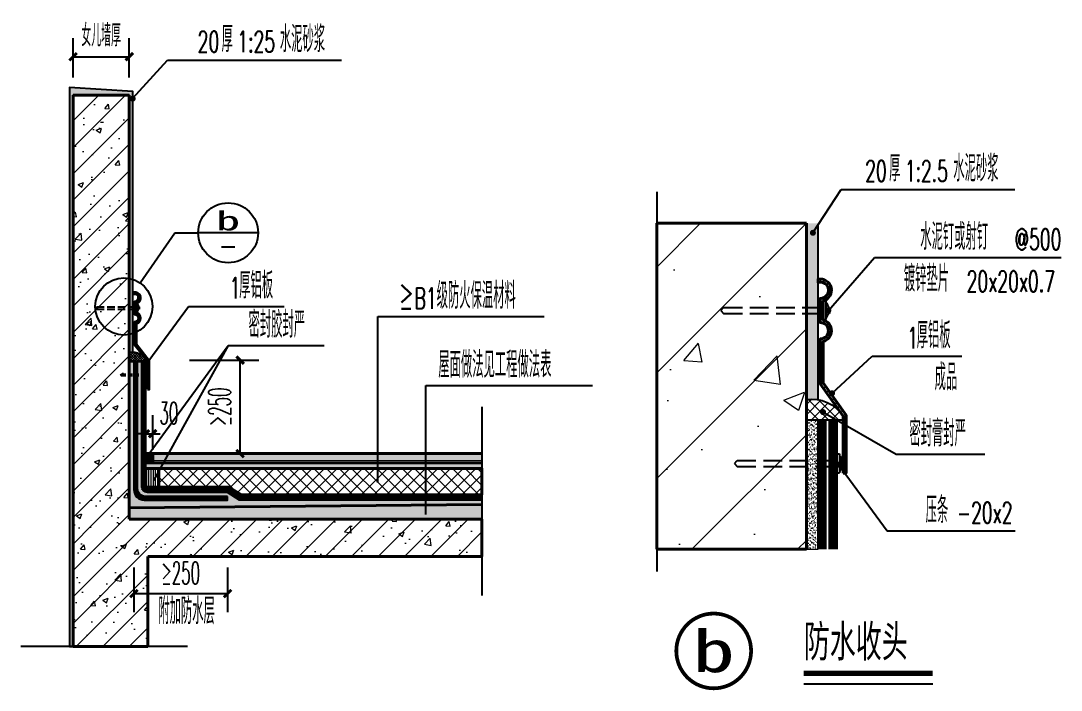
# Model space of a CAD drawing. Extents: x 27938 to 983267, y -209821 to 1628073.
# Drawn here: x 671272 to 674054, y 928945 to 930735 of the extents above; entities that cross this region are included whole.
import ezdxf
from ezdxf.enums import TextEntityAlignment as Align

# ---------------------------------------------------------------- set-up
doc = ezdxf.new("R2010")
doc.units = 0
doc.header["$LTSCALE"] = 1000
doc.header["$MEASUREMENT"] = 0
doc.linetypes.add('DASH', pattern=[0.35, 0.25, -0.1])
for name, color, linetype, lineweight in [('A-SURFACE', 6, 'Continuous', 9), ('PUB_HATCH', 8, 'Continuous', 9), ('WALL', 9, 'Continuous', 40)]:
    doc.layers.add(name, color=color, linetype=linetype, lineweight=lineweight)
for name, color, linetype in [('DIM_IDEN', 67, 'Continuous'), ('DIM_LEAD', 3, 'Continuous'), ('DIM_SYMB', 3, 'Continuous'), ('PUB_DIM', 3, 'Continuous'), ('PUB_TEXT', 4, 'Continuous'), ('SURFACE', 6, 'Continuous')]:
    doc.layers.add(name, color=color, linetype=linetype)
doc.styles.add('_TCH_DIM', font='SIMPLEX.shx', dxfattribs={"width": 0.7, "bigfont": 'GBCBIG.shx'})
doc.styles.add('_TCH_DIM_T3', font='SIMPLEX.shx', dxfattribs={"width": 0.4941176470588236, "bigfont": 'GBCBIG.shx'})
doc.styles.add('_TCH_LABEL', font='')
doc.styles.get("Standard").update_dxf_attribs({"font": 'gbenor.shx', "bigfont": 'gbcbig.shx'})
doc.styles.add('图签-黑体', font='')
doc.styles.get('_TCH_LABEL').set_extended_font_data('SimHei')
doc.styles.get('图签-黑体').set_extended_font_data('STXihei')
doc.dimstyles.new('_TCH_ARCH&&20', dxfattribs={"dimtxt": 59.5, "dimasz": 20, "dimexe": 50, "dimexo": 60, "dimgap": 25.25, "dimtad": 1, "dimdec": 0, "dimzin": 0, "dimdsep": 46, "dimtxsty": '_TCH_DIM_T3', "dimblk": 'ARCHTICK', "dimcen": 0.09, "dimclrt": 7, "dimazin": 2, "dimtfac": 1, "dimtdec": 0, "dimtix": 1, "dimtmove": 2, "dimatfit": 3, "dimfxl": 1, "dimtolj": 1, "dimtzin": 0, "dimarcsym": 0})
pattern_1 = [(37.50000000000001, (559415.0532812572, 699211.0945109413), (-0.4000078239960125, 12.23533093323356), [0, -9.652, 0, -10.795, 0, -10.31875]), (7.499999999999999, (559415.0532812572, 699211.0945109413), (11.23808207845006, 17.92062751420885), [0, -5.207000000000001, 0, -8.6995, 0, -3.33375]), (327.5, (559407.2427812573, 699211.0945109413), (19.77480925603645, 0.03592961696364028), [0, -3.175, 0, -11.43, 0, -14.9225]), (317.5, (559407.2427812573, 699211.0945109413), (19.08891131180743, 5.573233081430404), [0, -1.5875, 0, -7.492999999999999, 0, -8.5725])]
pattern_2 = [(45, (552469.4869176573, 761673.5687418485), (-35.35533905932737, 35.35533905932738), []), (49.99999999999999, (552469.4869176573, 761673.5687418485), (143.4520365201507, -12.55042699651902), [15, -165]), (355, (552469.4869176573, 761673.5687418485), (-27.7502667226, 150.4384267400024), [12, -132]), (100.4514, (552481.4412536573, 761672.5228738484), (115.7018763428043, 137.8879084121907), [12.74803799999998, -140.2284223999997]), (46.18420000000002, (552469.4869176573, 761713.5687418485), (213.4482097251289, -33.10380286580362), [22.49999999999995, -247.4999999999996]), (96.6356, (552487.2742666573, 761710.8100804484), (186.9325411097407, 194.8235741800883), [19.1220576, -210.3426]), (351.1842, (552469.4869176573, 761713.5687418485), (186.9323890267254, 194.8237201850649), [18, -198]), (21, (552489.4869176573, 761703.5687418485), (119.3814104236923, -80.52377813306776), [15, -165]), (326.0000000000001, (552489.4869176573, 761703.5687418485), (48.66306638431634, 145.0300090093706), [12, -132]), (71.4514, (552499.4353642573, 761696.8584206485), (168.044525716298, 64.50609934199048), [12.748038, -140.2284224]), (37.50000000000001, (552469.4869176573, 761673.5687418485), (2.431971063458134, 66.5787707662623), [0, -130.4, 0, -134, 0, -132.5]), (7.499999999999999, (552469.4869176573, 761673.5687418485), (52.61390748842972, 78.88234237647205), [0, -76.39999999999999, 0, -127.4, 0, -50.5]), (327.5, (552424.8869176573, 761673.5687418485), (106.7644872344818, -4.510974346875951), [0, -50, 0, -156, 0, -207]), (317.5, (552404.8869176573, 761673.5687418485), (116.6372338684772, 20.02099646646354), [0, -65, 0, -103.6, 0, -147])]

# ---------------------------------------------------------------- blocks, each defined once
blk = doc.blocks.new('dingzi')
at = {"layer": 'SURFACE', "linetype": 'DASH', "ltscale": 0.05}
for p, q in [((112101.4567887683, 230662.4961061962), (112103.2393071555, 230664.4961061962)), ((112101.4567887683, 230662.4961061962), (112103.2393071555, 230660.4961061962)), ((112103.2393071555, 230664.4961061962), (112169.8323538159, 230664.4961061962)), ((112103.2393071555, 230660.4961061962), (112169.8323538159, 230660.4961061962))]:
    blk.add_line(p, q, dxfattribs=at)
blk.add_lwpolyline([(112169.8323538159, 230666.8412872436), (112171.5041183783, 230666.8412872436), (112171.5041183783, 230658.0982534501), (112169.8323538159, 230658.0982534501)], close=True, dxfattribs=at)
blk = doc.blocks.new('dadht')
at = {"layer": 'SURFACE', "linetype": 'DASH', "ltscale": 0.05}
for p, q in [((112101.4567887683, 230662.4961061962), (112103.2393071555, 230664.4961061962)), ((112101.4567887683, 230662.4961061962), (112103.2393071555, 230660.4961061962)), ((112103.2393071555, 230664.4961061962), (112169.8323538159, 230664.4961061962)), ((112103.2393071555, 230660.4961061962), (112169.8323538159, 230660.4961061962))]:
    blk.add_line(p, q, dxfattribs=at)
for points in [[(112169.8323538159, 230668.8412872436), (112171.5041183783, 230668.8412872436), (112171.5041183783, 230656.0982534501), (112169.8323538159, 230656.0982534501)], [(112173.2241418117, 230664.4961061962), (112173.9854531873, 230664.4961061962), (112173.9854531873, 230660.4961061962), (112173.2241418117, 230660.4961061962)]]:
    blk.add_lwpolyline(points, close=True, dxfattribs=at)
for points in [[(112171.5041183783, 230667.4886589193), (112172.0500981247, 230667.4886589193), (112173.2241418117, 230664.4961061962)], [(112171.5041183783, 230657.4508817744), (112172.0500981247, 230657.4508817744), (112173.2348535463, 230660.4961061962)]]:
    blk.add_lwpolyline(points, dxfattribs=at)
blk = doc.blocks.new('_ArchTick')
at = {"color": 0, "linetype": 'ByBlock', "const_width": 0.4}
blk.add_lwpolyline([(-0.5, -0.5), (0.5, 0.5)], dxfattribs=at)
blk = doc.blocks.new('*D315')
at = {"layer": 'Defpoints', "color": 0, "transparency": 16777216}
for p in [(671574.8856350732, 929333.4481628714), (671825.3027753081, 929333.4481628714), (671825.3027753081, 929203.65590601)]:
    blk.add_point(p, dxfattribs=at)
at = {"layer": 'PUB_DIM', "color": 0, "lineweight": -2, "transparency": 16777216}
for p, q in [((671574.8856350732, 929273.4481628714), (671574.8856350732, 929153.65590601)), ((671825.3027753081, 929273.4481628714), (671825.3027753081, 929153.65590601)), ((671574.8856350732, 929203.65590601), (671825.3027753081, 929203.65590601))]:
    blk.add_line(p, q, dxfattribs=at)
at = {"layer": 'PUB_DIM', "color": 0, "lineweight": -2, "transparency": 16777216, "xscale": 20, "yscale": 20, "zscale": 20, "rotation": 180}
blk.add_blockref('_ArchTick', (671574.8856350732, 929203.65590601), dxfattribs=at)
at = {"layer": 'PUB_DIM', "color": 0, "lineweight": -2, "transparency": 16777216, "xscale": 20, "yscale": 20, "zscale": 20}
blk.add_blockref('_ArchTick', (671825.3027753081, 929203.65590601), dxfattribs=at)
at = {"layer": 'PUB_DIM', "color": 7, "transparency": 16777216, "insert": (671700.0942051907, 929258.65590601), "char_height": 59.5, "attachment_point": 5, "style": '_TCH_DIM_T3'}
blk.add_mtext('\\A1;≥250', dxfattribs=at)
blk = doc.blocks.new('*D316')
at = {"layer": 'Defpoints', "color": 0, "transparency": 16777216}
for p in [(671663.2887960501, 929827.8275495712), (671858.8807790803, 929827.8275495712), (671663.2887960501, 929577.9352279559)]:
    blk.add_point(p, dxfattribs=at)
at = {"layer": 'PUB_DIM', "color": 0, "lineweight": -2, "transparency": 16777216}
for p, q in [((671723.2887960501, 929827.8275495712), (671908.8807790803, 929827.8275495712)), ((671858.8807790803, 929577.9352279559), (671858.8807790803, 929827.8275495712)), ((671723.2887960501, 929577.9352279559), (671908.8807790803, 929577.9352279559))]:
    blk.add_line(p, q, dxfattribs=at)
at = {"layer": 'PUB_DIM', "color": 0, "lineweight": -2, "transparency": 16777216, "xscale": 20, "yscale": 20, "zscale": 20}
for p, rotation in [((671858.8807790803, 929827.8275495712), 90), ((671858.8807790803, 929577.9352279559), 270)]:
    blk.add_blockref('_ArchTick', p, dxfattribs=dict(at, rotation=rotation))
at = {"layer": 'PUB_DIM', "color": 7, "transparency": 16777216, "insert": (671803.8807790804, 929702.8813887632), "char_height": 59.5, "attachment_point": 5, "rotation": 90, "style": '_TCH_DIM_T3'}
blk.add_mtext('\\A1;≥250', dxfattribs=at)
blk = doc.blocks.new('*D317')
at = {"layer": 'Defpoints', "color": 0, "transparency": 16777216}
for p in [(671625.1822222426, 929631.1801263421), (671606.0211302392, 929528.4269694958), (671625.1822222426, 929528.4269694958)]:
    blk.add_point(p, dxfattribs=at)
at = {"layer": 'PUB_DIM', "color": 0, "lineweight": -2, "transparency": 16777216}
for p, q in [((671606.0211302392, 929588.4269694958), (671606.0211302392, 929681.1801263421)), ((671625.1822222426, 929588.4269694958), (671625.1822222426, 929681.1801263421)), ((671606.0211302392, 929631.1801263421), (671586.0211302392, 929631.1801263421)), ((671606.0211302392, 929631.1801263421), (671625.1822222426, 929631.1801263421)), ((671625.1822222426, 929631.1801263421), (671645.1822222426, 929631.1801263421))]:
    blk.add_line(p, q, dxfattribs=at)
at = {"layer": 'PUB_DIM', "color": 0, "lineweight": -2, "transparency": 16777216, "xscale": 20, "yscale": 20, "zscale": 20}
blk.add_blockref('_ArchTick', (671606.0211302392, 929631.1801263421), dxfattribs=at)
at = {"layer": 'PUB_DIM', "color": 0, "lineweight": -2, "transparency": 16777216, "xscale": 20, "yscale": 20, "zscale": 20, "rotation": 180}
blk.add_blockref('_ArchTick', (671625.1822222426, 929631.1801263421), dxfattribs=at)
at = {"layer": 'PUB_DIM', "color": 7, "transparency": 16777216, "insert": (671668.3822222427, 929686.1801263421), "char_height": 59.5, "attachment_point": 5, "style": '_TCH_DIM_T3'}
blk.add_mtext('\\A1;30', dxfattribs=at)
blk = doc.blocks.new('*D318')
at = {"layer": 'Defpoints', "color": 0, "transparency": 16777216}
for p in [(671562.3646775321, 930639.4141697185), (671412.3646775357, 930523.5176453408), (671562.3646775321, 930523.5176453445)]:
    blk.add_point(p, dxfattribs=at)
at = {"layer": 'PUB_DIM', "color": 0, "lineweight": -2, "transparency": 16777216}
for p, q in [((671412.3646775357, 930583.5176453408), (671412.3646775357, 930689.4141697185)), ((671562.3646775321, 930583.5176453445), (671562.3646775321, 930689.4141697185)), ((671412.3646775357, 930639.4141697185), (671562.3646775321, 930639.4141697185))]:
    blk.add_line(p, q, dxfattribs=at)
at = {"layer": 'PUB_DIM', "color": 0, "lineweight": -2, "transparency": 16777216, "xscale": 20, "yscale": 20, "zscale": 20, "rotation": 180}
blk.add_blockref('_ArchTick', (671412.3646775357, 930639.4141697185), dxfattribs=at)
at = {"layer": 'PUB_DIM', "color": 0, "lineweight": -2, "transparency": 16777216, "xscale": 20, "yscale": 20, "zscale": 20}
blk.add_blockref('_ArchTick', (671562.3646775321, 930639.4141697185), dxfattribs=at)
at = {"layer": 'PUB_DIM', "color": 7, "transparency": 16777216, "insert": (671487.364677534, 930696.3829197185), "char_height": 59.5, "attachment_point": 5, "style": '_TCH_DIM_T3'}
blk.add_mtext('\\A1;女儿墙厚', dxfattribs=at)
blk = doc.blocks.new('loiuer')
at = {"layer": 'PUB_HATCH'}
h = blk.add_hatch(dxfattribs=at)
h.set_pattern_fill('钢筋混凝土', color=256, scale=20, style=0)
h.set_pattern_definition([(45, (0, 0), (-35.35533905932737, 35.35533905932738), []), (49.99999999999999, (0, 0), (143.4520365201507, -12.55042699651902), [15, -165]), (355, (0, 0), (-27.7502667226, 150.4384267400024), [12, -132]), (100.4514, (11.954336, -1.045868), (115.7018763428043, 137.8879084121907), [12.748038, -140.2284224]), (46.18420000000002, (0, 40), (213.4482097251289, -33.10380286580362), [22.5, -247.5]), (96.6356, (17.787349, 37.2413386), (186.9325411097407, 194.8235741800883), [19.1220576, -210.3426]), (351.1842, (0, 40), (186.9323890267254, 194.8237201850649), [18, -198]), (21, (20, 30), (119.3814104236923, -80.52377813306776), [15, -165]), (326.0000000000001, (20, 30), (48.66306638431634, 145.0300090093706), [12, -132]), (71.4514, (29.9484466, 23.2896788), (168.044525716298, 64.50609934199048), [12.748038, -140.2284224]), (37.50000000000001, (0, 0), (2.431971063458134, 66.5787707662623), [0, -130.4, 0, -134, 0, -132.5]), (7.499999999999999, (0, 0), (52.61390748842972, 78.88234237647205), [0, -76.39999999999999, 0, -127.4, 0, -50.5]), (327.5, (-44.6, 0), (106.7644872344818, -4.510974346875951), [0, -50, 0, -156, 0, -207]), (317.5, (-64.6, 0), (116.6372338684772, 20.02099646646354), [0, -65, 0, -103.6, 0, -147])])
h.paths.add_polyline_path([(120320.8159880813, 231144.3124759527), (120320.8159880808, 230926.2978054188), (120420.8159880808, 230926.2978054186), (120420.8159880813, 231144.3124759526)])
h = blk.add_hatch(dxfattribs=at)
h.set_pattern_fill('AR-SAND', color=256)
h.set_pattern_definition([(37.50000000000001, (7025.604612586278, -1381.070986609644), (-0.08000156479920251, 2.447066186646712), [0, -1.9304, 0, -2.159, 0, -2.06375]), (7.499999999999999, (7025.604612586278, -1381.070986609644), (2.247616415690013, 3.584125502841771), [0, -1.0414, 0, -1.7399, 0, -0.66675]), (327.5, (7024.042512586278, -1381.070986609644), (3.954961851207289, 0.007185923392728055), [0, -0.635, 0, -2.286, 0, -2.9845]), (317.5, (7024.042512586278, -1381.070986609644), (3.817782262361486, 1.114646616286081), [0, -0.3175, 0, -1.4986, 0, -1.7145])])
h.paths.add_polyline_path([(120428.701501654, 231144.3124759526), (120420.8159880808, 231144.3124759526), (120420.8159880808, 231026.4374012276), (120428.701501654, 231026.4374012276)])
h = blk.add_hatch(dxfattribs=at)
h.set_pattern_fill('ANSI31', color=256, scale=2)
h.set_pattern_definition([(45, (0, 0), (-2.245064030267288, 2.245064030267288), [])])
edge = h.paths.add_edge_path()
edge.add_line((120445.3866724793, 230977.2803409802), (120447.3866724793, 230977.2803409802))
edge.add_line((120447.3866724793, 230977.2803409802), (120447.3866724793, 231015.9264465828))
edge.add_line((120447.3866724793, 231015.9264465828), (120432.1363412769, 231037.6210998849))
edge.add_line((120432.1363412769, 231037.6210998849), (120432.1363412769, 231065.246562894))
edge.add_arc((120430.1363412768, 231072.4234561815), 7.450355512382107, 285.5716709192696, 434.4283290807304)
edge.add_line((120432.1363412769, 231079.6003494691), (120432.1363412769, 231092.3433832626))
edge.add_arc((120430.1363412744, 231099.5202765494), 7.450355512325078, 285.5716709393736, 461.1037815550114)
edge.add_line((120428.701501654, 231106.8311610735), (120428.701501654, 231104.7783760612))
edge.add_arc((120430.1363412769, 231099.5202765501), 5.450355512369002, -90, 105.26335881946929, ccw=False)
edge.add_line((120430.1363412769, 231094.0699210378), (120430.1363412769, 231077.8738116939))
edge.add_arc((120430.1363412769, 231072.4234561815), 5.450355512381066, -90, 90, ccw=False)
edge.add_line((120430.1363412769, 231066.9731006692), (120430.1363412769, 231036.9884786312))
edge.add_line((120430.1363412769, 231036.9884786312), (120445.3866724793, 231015.293825329))
edge.add_line((120445.3866724793, 231015.293825329), (120445.3866724793, 230977.2803409802))
h = blk.add_hatch(dxfattribs=at)
h.set_pattern_fill('ANSI37', color=256, scale=3)
h.set_pattern_definition([(45, (524.7612068254093, -2224.555962614482), (-3.367596045400932, 3.367596045400933), []), (135, (524.7612068254093, -2224.555962614482), (-3.367596045400933, -3.367596045400932), [])])
edge = h.paths.add_edge_path()
edge.add_line((120445.3866724793, 231012.6653510733), (120420.8159880811, 231012.6653510733))
edge.add_line((120420.8159880811, 231012.6653510733), (120420.8159880811, 231026.3815282288))
edge.add_arc((120424.6036748571, 231002.0066157905), 24.66744671594373, 32.592032069486095, 98.8327114701193, ccw=False)
edge.add_line((120445.3866724793, 231015.293825329), (120445.3866724794, 231012.6653510733))
h = blk.add_hatch(dxfattribs=at)
h.set_pattern_fill('AR-SAND', color=256)
h.set_pattern_definition([(37.50000000000001, (7025.604612586278, -1532.956804301008), (-0.08000156479920251, 2.447066186646712), [0, -1.9304, 0, -2.159, 0, -2.06375]), (7.499999999999999, (7025.604612586278, -1532.956804301008), (2.247616415690013, 3.584125502841771), [0, -1.0414, 0, -1.7399, 0, -0.66675]), (327.5, (7024.042512586278, -1532.956804301008), (3.954961851207289, 0.007185923392728055), [0, -0.635, 0, -2.286, 0, -2.9845]), (317.5, (7024.042512586278, -1532.956804301008), (3.817782262361486, 1.114646616286081), [0, -0.3175, 0, -1.4986, 0, -1.7145])])
h.paths.add_polyline_path([(120428.701501654, 231012.6653510733), (120420.8159880808, 231012.6653510733), (120420.8159880808, 230926.2978054186), (120428.701501654, 230926.2978054186)])
at = {"layer": 'A-SURFACE', "linetype": 'DASH', "ltscale": 0.08, "const_width": 5}
blk.add_lwpolyline([(120431.1656277724, 230926.2978054186), (120431.201501654, 231012.6653510733)], dxfattribs=at)
at = {"layer": 'A-SURFACE', "linetype": 'DASH', "ltscale": 0.1, "const_width": 5}
blk.add_lwpolyline([(120438.6976992264, 230926.2978054186), (120438.733573108, 231012.6653510733)], dxfattribs=at)
at = {"layer": 'DIM_LEAD'}
for p, q in [((120425.2055853182, 231137.9018581733), (120444.0471694965, 231166.9591502613)), ((120444.0471694965, 231166.9591502613), (120560.218105455, 231166.9591502613)), ((120435.5281292726, 231085.9982022152), (120466.3002165191, 231121.2772851454)), ((120466.3002165191, 231121.2772851454), (120591.1783061148, 231121.2772851454)), ((120438.0074970759, 231030.6299581614), (120464.9268370154, 231055.3721719085)), ((120464.9268370154, 231055.3721719085), (120524.7052593937, 231055.3721719085)), ((120431.9847676992, 231018.0141008944), (120480.7639714984, 230989.7884191423)), ((120480.7639714984, 230989.7884191423), (120540.1252346369, 230989.7884191423)), ((120442.3654280277, 230982.9019783957), (120474.9338383039, 230938.5535653926)), ((120474.9338383039, 230938.5535653926), (120560.3740323101, 230938.5535653926))]:
    blk.add_line(p, q, dxfattribs=at)
at = {"layer": 'DIM_LEAD', "const_width": 2}
for points in [[(120424.6615240725, 231137.0628126673, 1), (120425.7496465638, 231138.7409036792, 1)], [(120434.870800345, 231085.2445984195, 1), (120436.1854582003, 231086.7518060109, 1)], [(120437.2712448183, 231029.9532509772, 1), (120438.7437493336, 231031.3066653456, 1)], [(120431.1192267194, 231018.5149390044, 1), (120432.8503086789, 231017.5132627844, 1)], [(120441.7735179996, 230983.7079824395, 1), (120442.9573380557, 230982.0959743519, 1)]]:
    blk.add_lwpolyline(points, format="xyb", close=True, dxfattribs=at)
at = {"layer": 'DIM_SYMB'}
blk.add_line((120320.8159880809, 231165.2141303193), (120320.8159880809, 230911.5463864075), dxfattribs=at)
at = {"layer": 'PUB_HATCH'}
blk.add_lwpolyline([(120428.701501654, 231012.6653510733), (120420.8159880808, 231012.6653510733), (120420.8159880808, 230926.2978054186), (120428.701501654, 230926.2978054186)], close=True, dxfattribs=at)
at = {"layer": 'SURFACE'}
for p, q in [((120320.8159880808, 231134.3124759615), (120320.8159880809, 231144.312475953)), ((120428.701501654, 231026.4374012276), (120428.701501654, 231143.4462308867))]:
    blk.add_line(p, q, dxfattribs=at)
blk.add_lwpolyline([(120445.3866724793, 231012.6653510733), (120420.8159880811, 231012.6653510733), (120420.8159880811, 231026.3815282288, -0.2973561565982556), (120445.3866724793, 231015.293825329), (120445.3866724794, 231012.6653510733, 3.37850682929847)], format="xyb", dxfattribs=at)
for points in [[(120428.701501654, 230926.2978054186), (120428.701501654, 231012.6653510733), (120428.701501654, 231012.6653510733)], [(120433.701501654, 231012.6653510733), (120433.701501654, 230926.2978054186)], [(120436.233573108, 230926.2978054186), (120436.233573108, 231012.6653510733), (120436.233573108, 231012.6653510733)], [(120441.233573108, 231012.6653510733), (120441.233573108, 230926.2978054186)]]:
    blk.add_lwpolyline(points, dxfattribs=at)
at = {"layer": 'WALL'}
for p, q in [((120320.8159880813, 231144.3124759527), (120320.8159880808, 230926.2978054188)), ((120420.8159880813, 231144.3124759526), (120320.8159880813, 231144.3124759527)), ((120420.8159880813, 231144.3124759526), (120420.8159880808, 230926.2978054186)), ((120420.8159880808, 230926.2978054186), (120320.8159880808, 230926.2978054188))]:
    blk.add_line(p, q, dxfattribs=at)
blk.add_lwpolyline([(120445.3866724793, 230977.2803409802), (120447.3866724793, 230977.2803409802), (120447.3866724793, 231015.9264465828), (120432.1363412769, 231037.6210998849), (120432.1363412769, 231065.246562894, 0.7594310370779515), (120432.1363412769, 231079.6003494691), (120432.1363412769, 231092.3433832626, 0.9617511201949532), (120428.701501654, 231106.8311610735), (120428.701501654, 231104.7783760612, -1.142928180392112), (120430.1363412769, 231094.0699210378), (120430.1363412769, 231077.8738116939, -0.9999999999999999), (120430.1363412769, 231066.9731006692), (120430.1363412769, 231036.9884786312), (120445.3866724793, 231015.293825329), (120445.3866724793, 230977.2803409802)], format="xyb", dxfattribs=at)
at = {"layer": 'SURFACE'}
for p in [(8262.303987460953, 423.5020960189868), (8271.401219292078, 321.1820875300618)]:
    blk.add_blockref('dadht', p, dxfattribs=at)
at = {"layer": 'PUB_TEXT', "style": '_TCH_DIM', "width": 0.6}
for s, height, p in [('厚', 17.5, (120476.1448771086, 231172.2091502613)), ('水泥砂浆', 17.5, (120519.0448771086, 231172.2091502613)), ('20', 14, (120460.1448771086, 231172.2091502613)), ('1:2.5', 14, (120486.6448771086, 231172.2091502613)), ('水泥钉或射钉', 17.5, (120496.9783061148, 231126.5272851454)), ('@500', 14, (120559.9783061148, 231126.5272851454)), ('镀锌垫片', 17.5, (120485.9783061148, 231098.5272851454)), ('20x20x0.7', 14, (120527.9783061148, 231098.5272851454)), ('厚铝板', 17.5, (120494.6107712047, 231060.6221719085)), ('1', 14, (120488.2107712047, 231060.6221719085)), ('成品', 17.5, (120506.5989601811, 231032.6221719085)), ('密封膏封严', 17.5, (120489.6921637708, 230995.0384191423)), ('压条', 17.5, (120500.5740323101, 230943.8035653926)), ('-20x2', 14, (120521.5740323101, 230943.8035653926))]:
    blk.add_text(s, height=height, dxfattribs=at).set_placement(p)
blk = doc.blocks.new('A$C331E1653')
at = {"layer": 'DIM_IDEN', "const_width": 10}
blk.add_lwpolyline([(-147.692334929714, -444.5610316932434, 1), (-347.692334929714, -444.5610316932434, 1)], format="xyb", close=True, dxfattribs=at)
at = {"layer": 'DIM_SYMB', "const_width": 14}
blk.add_lwpolyline([(-6.778563318192028, -504.4633149954025), (338.1150537030771, -504.4633149954025)], dxfattribs=at)
at = {"layer": 'DIM_SYMB'}
blk.add_lwpolyline([(-6.778563318192028, -532.4633149954025), (338.1150537030771, -532.4633149954025)], dxfattribs=at)
at = {"layer": 'WALL', "xscale": 4, "yscale": 4, "zscale": 4}
blk.add_blockref('loiuer', (-481683.2639523231, -923877.9263129837), dxfattribs=at)
at = {"layer": 'PUB_TEXT', "style": '图签-黑体', "width": 1.095307917888185}
blk.add_text('b', height=113.1370849898476, dxfattribs=at).set_placement((-304.2608774246182, -501.1295741882641), (-191.1237924348097, -501.1295741882641), align=Align.FIT)
at = {"layer": 'PUB_TEXT'}
blk.add_text('防水收头', height=96.45390070921985, dxfattribs=at).set_placement((-6.778563318192028, -470.080336272018))

msp = doc.modelspace()

# ---------------------------------------------------------------- hatches: boundary and pattern name
at = {"layer": 'PUB_HATCH'}
h = msp.add_hatch(dxfattribs=at)
h.set_pattern_fill('AR-SAND', color=256, scale=3)
h.set_pattern_definition([(37.50000000000001, (559415.0532812572, 699211.0945109413), (-0.2400046943976075, 7.341198559940135), [0, -5.7912, 0, -6.477, 0, -6.19125]), (7.499999999999999, (559415.0532812572, 699211.0945109413), (6.742849247070039, 10.75237650852531), [0, -3.1242, 0, -5.2197, 0, -2.00025]), (327.5, (559410.3669812572, 699211.0945109413), (11.86488555362187, 0.02155777017818417), [0, -1.905, 0, -6.858000000000001, 0, -8.9535]), (317.5, (559410.3669812572, 699211.0945109413), (11.45334678708446, 3.343939848858243), [0, -0.9525, 0, -4.4958, 0, -5.1435])])
edge = h.paths.add_edge_path()
edge.add_line((671412.3646775306, 929061.8081339058), (671412.3646775354, 930536.3862635092))
edge.add_line((671412.3646775354, 930536.3862635092), (671562.3646775304, 930536.3862635083))
edge.add_line((671562.3646775304, 930536.3862635083), (671562.3646775249, 929848.4603832534))
edge.add_arc((671571.2596785184, 929807.7204663046), 41.69966277648319, 88.48649918031231, 102.31646217382081, ccw=False)
edge.add_line((671572.361070886, 929849.4055812801), (671572.3646775248, 930546.386263507))
edge.add_line((671572.3646775248, 930546.386263507), (671402.3646775354, 930557.1432001867))
edge.add_line((671402.3646775354, 930557.1432001867), (671402.3646775306, 929061.8081339058))
edge.add_line((671402.3646775306, 929061.8081339058), (671412.3646775306, 929061.8081339058))
h = msp.add_hatch(dxfattribs=at)
h.set_pattern_fill('钢筋混凝土', color=256, scale=20, style=0)
h.set_pattern_definition(pattern_2)
h.paths.add_polyline_path([(671412.3646775304, 930536.3862635088), (671412.3646775251, 929402.8661671716), (671529.031344194, 929369.5328338378), (671562.3646775257, 929402.8661671686), (671562.3646775304, 930536.3862635083)])
h = msp.add_hatch(dxfattribs=at)
h.set_pattern_fill('ANSI31', color=256, scale=4)
h.set_pattern_definition([(45, (430716.464939383, 467795.3970591427), (-4.490128060534576, 4.490128060534577), [])])
edge = h.paths.add_edge_path()
edge.add_line((671610.792527651, 929749.957741103), (671614.792527651, 929749.957741103))
edge.add_line((671614.792527651, 929749.957741103), (671614.792527651, 929827.2499523083))
edge.add_line((671614.792527651, 929827.2499523083), (671580.7376219367, 929870.6392589126))
edge.add_line((671580.7376219367, 929870.6392589126), (671580.7376219367, 929925.8901849308))
edge.add_arc((671576.7376219367, 929940.2439715059), 14.90071102480466, 285.5716709189939, 434.428329080886)
edge.add_line((671580.7376219367, 929954.5977580809), (671580.7376219367, 929980.083825668))
edge.add_arc((671576.7376219317, 929994.4376122416), 14.9007110246906, 285.5716709390979, 461.1037815553172)
edge.add_line((671573.867942691, 930009.0593812896), (671573.8679426911, 930004.9538112651))
edge.add_arc((671576.7376219367, 929994.437612243), 10.90071102472268, -90, 105.26335881917419, ccw=False)
edge.add_line((671576.7376219367, 929983.5369012182), (671576.7376219367, 929951.1446825305))
edge.add_arc((671576.7376219367, 929940.2439715058), 10.90071102476213, -90, 90, ccw=False)
edge.add_line((671576.7376219367, 929929.343260481), (671576.7376219367, 929869.3740164052))
edge.add_line((671576.7376219367, 929869.3740164052), (671610.792527651, 929825.9847098008))
edge.add_line((671610.792527651, 929825.9847098008), (671610.792527651, 929749.957741103))
h = msp.add_hatch(dxfattribs=at)
h.set_pattern_fill('AR-SAND', color=256, scale=5)
h.set_pattern_definition(pattern_1)
edge = h.paths.add_edge_path()
edge.add_line((672505.4550504611, 929442.0918882634), (672505.4550504611, 929453.4873517558))
edge.add_line((672505.4550504611, 929453.4873517557), (671857.4284562024, 929453.4873517557))
edge.add_line((671857.4284562025, 929453.4873517557), (671825.3027753081, 929473.9772277963))
edge.add_line((671825.3027753081, 929473.9772277963), (671610.8739195488, 929473.9772277963))
edge.add_arc((671611.6627407869, 929489.6801437404), 15.72271630763947, 174.1778075154649, 267.124217663306, ccw=False)
edge.add_line((671596.0211302392, 929491.2750818466), (671596.0211302392, 929823.3562355449))
edge.add_line((671596.0211302392, 929823.356235545), (671574.8856350732, 929842.2656094795))
edge.add_line((671574.8856350732, 929842.2656094795), (671574.8856350732, 929823.356235545))
edge.add_line((671574.8856350732, 929823.356235545), (671562.3646775229, 929823.356235545))
edge.add_line((671562.3646775229, 929823.356235545), (671562.3646775229, 929432.8661671686))
edge.add_line((671562.3646775229, 929432.8661671687), (672505.4550504612, 929442.0918882634))
h.paths.add_polyline_path([(671562.3646775229, 929875.5906171376), (671574.885635078, 929875.5906171377)])
h = msp.add_hatch(dxfattribs=at)
h.set_pattern_fill('ANSI37', color=256, scale=3)
h.set_pattern_definition([(45, (551670.9453402446, 696586.1349218573), (-3.367596045400932, 3.367596045400933), []), (135, (551670.9453402446, 696586.1349218573), (-3.367596045400933, -3.367596045400932), [])])
edge = h.paths.add_edge_path()
edge.add_line((671609.9169494503, 929823.356235545), (671562.3646775249, 929823.356235545))
edge.add_line((671562.3646775249, 929823.356235545), (671562.3646775249, 929848.4603832534))
edge.add_arc((671571.259678518, 929807.7204663045), 41.69966277652242, 22.021935006850526, 102.31646217331792, ccw=False)
h = msp.add_hatch(dxfattribs=at)
h.set_pattern_fill('AR-SAND', color=256, scale=5)
h.set_pattern_definition(pattern_1)
h.paths.add_polyline_path([(672505.4550504611, 929559.7164530584), (672505.4550504611, 929577.9352279555), (671625.3957464057, 929577.9352279555), (671625.3957464057, 929559.7164530583)])
h.paths.add_polyline_path([(672505.4550504611, 929537.9352279555), (672505.4550504611, 929552.9352279555), (671606.0211302392, 929552.9352279555), (671606.0211302392, 929537.9352279555), (671641.4901301952, 929537.9352279555)])
h.paths.add_polyline_path([(671625.3957464057, 929559.7164530583), (671625.3957464057, 929552.9352279555), (672505.4550504611, 929552.9352279555), (672505.4550504611, 929559.7164530584)])
h = msp.add_hatch(color=256, dxfattribs=at)
h.dxf.hatch_style = 1
h.paths.add_polyline_path([(671606.0211302392, 929577.9352279555), (671625.3957464057, 929577.9352279555), (671625.3957464057, 929552.9352279555), (671606.0211302392, 929552.9352279555)])
h = msp.add_hatch(dxfattribs=at)
h.set_pattern_fill('饰面砖', color=256, scale=3)
h.set_pattern_definition([(90, (559415.0532812572, 699211.0945109413), (-6, 3.673819061467132e-16), [])])
h.paths.add_polyline_path([(671606.0211302392, 929537.9352279555), (671641.4901301952, 929537.9352279555), (671641.4901301952, 929487.9352279555), (671606.0211302392, 929487.9352279555)])
h = msp.add_hatch(dxfattribs=at)
h.set_pattern_fill('ANSI37', color=256, scale=15)
h.set_pattern_definition([(45, (556208.2715188374, 696098.6778158837), (-16.83798022700466, 16.83798022700466), []), (135, (556208.2715188374, 696098.6778158837), (-16.83798022700466, -16.83798022700466), [])])
h.paths.add_polyline_path([(672505.4550504611, 929467.5151126536), (671862.4445755463, 929467.5151126536), (671829.3563374305, 929487.9352279555), (671641.4901301952, 929487.9352279555), (671641.4901301952, 929537.9352279555), (672505.4550504611, 929537.9352279555)])
h = msp.add_hatch(dxfattribs=at)
h.set_pattern_fill('混凝土', color=256, scale=5)
h.set_pattern_definition([(49.99999999999999, (559415.0532812572, 699211.0945109413), (35.86300913003767, -3.137606749129755), [3.75, -41.25]), (355, (559415.0532812572, 699211.0945109413), (-6.937566680650001, 37.60960668500059), [3, -33]), (100.4514, (559418.0418652572, 699210.8330439413), (28.92546908570108, 34.47197710304768), [3.187009499999992, -35.05710559999987]), (46.18420000000001, (559415.0532812572, 699221.0945109413), (53.36205243128222, -8.275950716450904), [5.625, -61.875]), (96.63559999999998, (559419.5001185072, 699220.4048455914), (46.73313527743517, 48.70589354502209), [4.780514399999983, -52.58564999999987]), (351.1842, (559415.0532812572, 699221.0945109413), (46.73309725668136, 48.70593004626623), [4.5, -49.5]), (21, (559420.0532812572, 699218.5945109413), (29.84535260592308, -20.13094453326694), [3.75, -41.25]), (326.0000000000001, (559420.0532812572, 699218.5945109413), (12.16576659607909, 36.25750225234265), [3, -33]), (71.4514, (559422.5403929072, 699216.9169306414), (42.0111314290745, 16.12652483549762), [3.1870095, -35.0571056]), (37.50000000000001, (559415.0532812572, 699211.0945109413), (0.6079927658645334, 16.64469269156557), [0, -32.59999999999999, 0, -33.5, 0, -33.125]), (7.499999999999999, (559415.0532812572, 699211.0945109413), (13.15347687210743, 19.72058559411801), [0, -19.1, 0, -31.85, 0, -12.625]), (327.5, (559403.9032812573, 699211.0945109413), (26.69112180862045, -1.12774358671899), [0, -12.5, 0, -39, 0, -51.75]), (317.5, (559398.9032812573, 699211.0945109413), (29.15930846711931, 5.005249116615882), [0, -16.25, 0, -25.9, 0, -36.75])])
h.paths.add_polyline_path([(671562.3646775273, 929432.8661671687), (671562.3646775273, 929402.8661671687), (672505.4550504611, 929402.8661671712), (672505.4550504611, 929442.0918882634)])
h = msp.add_hatch(dxfattribs=at)
h.set_pattern_fill('钢筋混凝土', color=256, scale=20, style=0)
h.set_pattern_definition(pattern_2)
h.paths.add_polyline_path([(671529.031344194, 929369.5328338379), (671412.3646775251, 929402.8661671712), (671412.3646775251, 929061.8081339058), (671612.3646775251, 929061.8081339058), (671612.3646775311, 929302.8661671736)])
h = msp.add_hatch(dxfattribs=at)
h.set_pattern_fill('钢筋混凝土', color=256, scale=20, style=0)
h.set_pattern_definition(pattern_2)
h.paths.add_polyline_path([(671529.031344194, 929369.5328338379), (671612.3646775311, 929302.8661671736), (672505.4550504611, 929302.8661671712), (672505.4550504611, 929402.8661671712), (671562.3646775257, 929402.8661671686)])

# ---------------------------------------------------------------- linework, layer by layer
at = {"layer": 'A-SURFACE', "linetype": 'DASH', "ltscale": 0.2, "const_width": 10}
for points in [[(671825.3027753081, 929458.4873517557), (671602.1512148473, 929458.4873517557, -0.4264425921654705), (671579.9282022963, 929481.6539523115), (671579.9282022963, 929823.356235545)], [(672505.4550504611, 929458.4873517557), (671858.982815053, 929458.4873517557), (671827.3436295527, 929478.9140875926), (671614.6649440072, 929479.0004691785, -0.43370790795902), (671600.949656148, 929492.1939103687), (671601.2486908871, 929823.356235545)]]:
    msp.add_lwpolyline(points, format="xyb", dxfattribs=at)
at = {"layer": 'DIM_IDEN'}
for p, q in [((671591.5051486609, 930034.322493017), (671684.1734350453, 930168.5209623186)), ((671684.1734350453, 930168.5209623186), (671746.8257188328, 930168.5209623186)), ((671906.8257188328, 930168.5209623186), (671746.8257188328, 930168.5209623186))]:
    msp.add_line(p, q, dxfattribs=at)
for centre, radius in [((671826.8257188328, 930168.5209623186), 80), ((671548.0842705856, 929971.4421312364), 76.4153947216546)]:
    msp.add_circle(centre, radius, dxfattribs=at)
at = {"layer": 'DIM_LEAD'}
for p, q in [((671571.487164901, 930527.2511181768), (671665.0921488991, 930630.5510779757)), ((671665.0921488991, 930630.5510779757), (672129.7758927332, 930630.5510779757)), ((671614.792527651, 929827.2499523083), (671720.4339679563, 929971.7595542101)), ((671720.4339679563, 929971.7595542101), (671976.7948812471, 929971.7595542101)), ((672226.7778379477, 929500.8917390261), (672226.7778379477, 929944.5478541402)), ((672226.7778379477, 929944.5478541402), (672672.0684665781, 929944.5478541402)), ((671615.7084383224, 929577.9352279555), (671826.9913189332, 929866.954431759)), ((671826.9913189332, 929866.954431759), (671627.3700876795, 929506.2048809051)), ((671826.9913189332, 929866.954431759), (672083.3522322241, 929866.954431759)), ((672355.6490026263, 929414.7224698936), (672355.6490026263, 929759.7560542182)), ((672355.6490026263, 929759.7560542182), (672800.9396312567, 929759.7560542182))]:
    msp.add_line(p, q, dxfattribs=at)
at = {"layer": 'DIM_LEAD', "const_width": 8}
msp.add_lwpolyline([(671568.8012542794, 930524.2870189658, 1), (671574.1730755224, 930530.215217388, 1)], format="xyb", close=True, dxfattribs=at)
at = {"layer": 'DIM_SYMB'}
for p, q in [((672505.4550504611, 929702.9611173486), (672505.4550504611, 929198.3348747523)), ((671717.866995393, 929061.8081339058), (671272.4609293861, 929061.8081339058))]:
    msp.add_line(p, q, dxfattribs=at)
msp.add_lwpolyline([(671378.0379910545, 930587.7651519261, 0, 0, 0), (671454.9405057167, 930578.1243341108, 24, 0, 0), (671544.241506629, 930566.929190697, 0, 0, 0)], format="xyseb", dxfattribs=at)
at = {"layer": 'SURFACE'}
for points in [[(671412.3646775306, 929061.8081339058), (671412.3646775354, 930536.3862635092), (671562.3646775304, 930536.3862635083), (671562.3646775249, 929848.4603832534, -0.06041795195483552), (671572.361070886, 929849.4055812801), (671572.361070886, 929849.4055812801), (671572.361070886, 929849.4055812801), (671572.3646775248, 930546.386263507), (671402.3646775354, 930557.1432001867), (671402.3646775306, 929061.8081339058), (671412.3646775306, 929061.8081339058)], [(671609.9169494503, 929823.356235545), (671562.3646775249, 929823.356235545), (671562.3646775249, 929848.4603832534, -0.36542627836369), (671609.9169494503, 929823.356235545, 3.37850682929847)], [(671825.3027753081, 929463.4873517557), (671605.8958948568, 929463.4873517557, -0.4200909250072353), (671584.8856350732, 929483.6457618604), (671584.8856350732, 929823.356235545), (671574.8856350732, 929823.356235545), (671574.8856350732, 929481.1824820839, 0.412437517945018), (671602.0951647545, 929453.4873517557), (671825.3027753081, 929453.4873517557), (671825.3027753081, 929463.4873517557)], [(671606.0211302392, 929823.356235545), (671606.0211302392, 929490.7556218491, 0.4172728194174251), (671612.6160826064, 929483.9772277963), (671828.220338647, 929483.9772277963), (671860.3460195414, 929463.4873517557), (672505.4550504611, 929463.4873517557), (672505.4550504611, 929453.4873517557), (671857.4284562025, 929453.4873517557), (671825.3027753081, 929473.9772277963), (671610.8739195488, 929473.9772277963, -0.4293569423946486), (671596.0211302392, 929491.2750818466), (671596.0211302392, 929823.356235545)]]:
    msp.add_lwpolyline(points, format="xyb", dxfattribs=at)
at = {"layer": 'WALL'}
for p, q in [((671412.3646775304, 930536.3862635088), (671412.3646775251, 929402.8661671716)), ((671562.3646775304, 930536.3862635083), (671412.3646775304, 930536.3862635088)), ((671562.3646775304, 930536.3862635083), (671562.3646775257, 929402.8661671686)), ((672505.4550504611, 929577.9352279555), (671606.0211302392, 929577.9352279555)), ((672505.4550504611, 929552.9352279555), (671606.0211302392, 929552.9352279555)), ((671412.3646775251, 929402.8661671712), (671412.3646775251, 929061.8081339058)), ((671562.3646775257, 929402.8661671686), (672505.4550504611, 929402.8661671712)), ((672505.4550504611, 929402.8661671712), (672505.4550504611, 929302.8661671712)), ((671612.3646775311, 929302.8661671736), (672505.4550504611, 929302.8661671712)), ((671612.3646775311, 929302.8661671736), (671612.3646775251, 929061.8081339058)), ((671612.3646775251, 929061.8081339058), (671412.3646775251, 929061.8081339058))]:
    msp.add_line(p, q, dxfattribs=at)
msp.add_lwpolyline([(671610.792527651, 929749.957741103), (671614.792527651, 929749.957741103), (671614.792527651, 929827.2499523083), (671580.7376219367, 929870.6392589126), (671580.7376219367, 929925.8901849308, 0.7594310370779515), (671580.7376219367, 929954.5977580809), (671580.7376219367, 929980.083825668, 0.9617511201949532), (671573.867942691, 930009.0593812896), (671573.8679426911, 930004.9538112651, -1.142928180392112), (671576.7376219367, 929983.5369012182), (671576.7376219367, 929951.1446825305, -0.9999999999999999), (671576.7376219367, 929929.343260481), (671576.7376219367, 929869.3740164052), (671610.792527651, 929825.9847098008), (671610.792527651, 929749.957741103)], format="xyb", dxfattribs=at)
for points in [[(671606.0211302392, 929577.9352279555), (671625.3957464057, 929577.9352279555), (671625.3957464057, 929552.9352279555), (671606.0211302392, 929552.9352279555)], [(671606.0211302392, 929537.9352279555), (671641.4901301952, 929537.9352279555), (671641.4901301952, 929487.9352279555), (671606.0211302392, 929487.9352279555)], [(672505.4550504611, 929467.5151126536), (671862.4445755463, 929467.5151126536), (671829.3563374305, 929487.9352279555), (671641.4901301952, 929487.9352279555), (671641.4901301952, 929537.9352279555), (672505.4550504611, 929537.9352279555)]]:
    msp.add_lwpolyline(points, close=True, dxfattribs=at)
at = {"layer": 'WALL', "linetype": 'DASH', "ltscale": 0.2, "const_width": 3}
msp.add_lwpolyline([(671625.3957464057, 929559.7164530583), (672505.4550504611, 929559.7164530584)], dxfattribs=at)
at = {"layer": 'WALL'}
msp.add_lwpolyline([(671562.3646775273, 929402.8661671687), (671562.3646775273, 929432.8661671687), (672505.4550504611, 929442.0918882634)], dxfattribs=at)

# ---------------------------------------------------------------- block references
msp.add_blockref('A$C331E1653', (673372.8758981988, 929494.7999477669))
at = {"layer": 'SURFACE', "xscale": 1.599999999976717, "yscale": 1.599999999976717, "zscale": 1.599999999976717}
msp.add_blockref('dadht', (492110.4114361369, 560907.5711462641), dxfattribs=at)
at = {"layer": 'SURFACE'}
msp.add_blockref('dingzi', (559437.6065786395, 699126.1010909467), dxfattribs=at)

# ---------------------------------------------------------------- texts
at = {"layer": 'DIM_LEAD', "style": '_TCH_DIM', "width": 0.6}
msp.add_text('附加防水层', height=70, dxfattribs=at).set_placement((671640.0380644659, 929122.0504119493))
at = {"layer": 'PUB_TEXT', "style": '_TCH_DIM', "width": 0.6}
for s, height, p in [('水泥砂浆', 70, (671965.0829793474, 930651.5510779757)), ('20', 56.00000000000001, (671745.4829793473, 930651.5510779757)), ('厚', 70, (671809.4829793473, 930651.5510779757)), ('1:25', 56.00000000000001, (671851.4829793473, 930651.5510779757)), ('厚铝板', 70, (671856.4169284912, 929992.7595542101)), ('1', 56.00000000000001, (671830.8169284912, 929992.7595542101)), ('级防火保温材料', 70, (672384.3519311451, 929965.5478541402)), ('≥', 70, (672283.1519311451, 929965.5478541402)), ('B1', 56.00000000000001, (672325.1519311451, 929965.5478541402)), ('密封胶封严', 70, (671881.6199487596, 929887.954431759)), ('屋面做法见工程做法表', 70, (672388.8766391308, 929780.7560542182))]:
    msp.add_text(s, height=height, dxfattribs=at).set_placement(p)
at = {"layer": 'PUB_TEXT', "style": '_TCH_LABEL', "width": 1.73828124999786}
for s, p, p2 in [('b', (671794.6263399569, 930174.9608380939), (671859.0250977088, 930174.9608380939)), ('-', (671794.6263399569, 930110.5620803419), (671859.0250977088, 930110.5620803419))]:
    msp.add_text(s, height=51.51900620159517, dxfattribs=at).set_placement(p, p2, align=Align.FIT)

# ---------------------------------------------------------------- dimensions: what is measured, and where the dimension line sits
at = {"layer": 'PUB_DIM'}
for p1, p2, distance, text, picture, middle in [((671412.3646775357, 930523.5176453408), (671562.3646775321, 930523.5176453445), 115.89652437402403, '女儿墙厚', '*D318', (671487.364677534, 930696.3829197185)), ((671663.2887960499, 929577.9352279555), (671663.2887960499, 929827.8275495707), -195.59198303043377, '≥250', '*D316', (671803.8807790804, 929702.8813887632)), ((671574.8856350732, 929333.4481628714), (671825.3027753081, 929333.4481628714), -129.79225686145946, '≥250', '*D315', (671700.0942051907, 929258.65590601))]:
    dim = msp.add_aligned_dim(p1=p1, p2=p2, distance=distance, text=text, dimstyle='_TCH_ARCH&&20', dxfattribs=at)
    dim.commit()
    dim.dimension.update_dxf_attribs({"geometry": picture, "text_midpoint": middle})
dim = msp.add_linear_dim(base=(671625.1822222426, 929631.1801263421), p1=(671606.0211302392, 929528.4269694958), p2=(671625.1822222426, 929528.4269694958), angle=0, text='30', dimstyle='_TCH_ARCH&&20', dxfattribs=at)
dim.commit()
dim.dimension.update_dxf_attribs({"geometry": '*D317', "text_midpoint": (671668.3822222427, 929686.1801263421), "dimtype": 129})

doc.saveas('drawing.dxf')
